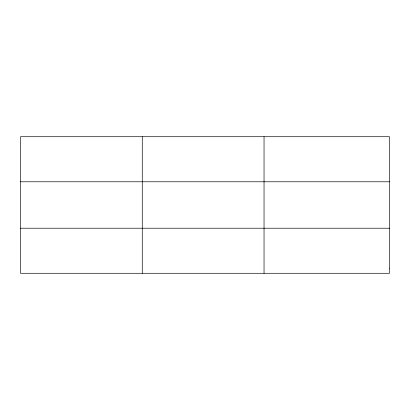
<?xml version="1.0" encoding="UTF-8"?>
<svg xmlns="http://www.w3.org/2000/svg" width="410" height="410" viewBox="0 0 410 410"><rect width="100%" height="100%" fill="white"/><g stroke="black" fill="none" stroke-linecap="round" stroke-linejoin="round"><path stroke-width="0.61" d="M142.27 273.285L142.27 136.714M264.04 273.285L264.04 136.714M20.5 181.784L389.5 181.784M20.5 228.216L389.5 228.216M389.5 268.776L389.5 273.285L20.5 273.285L20.5 136.714L389.5 136.714L389.5 268.776"/></g></svg>
